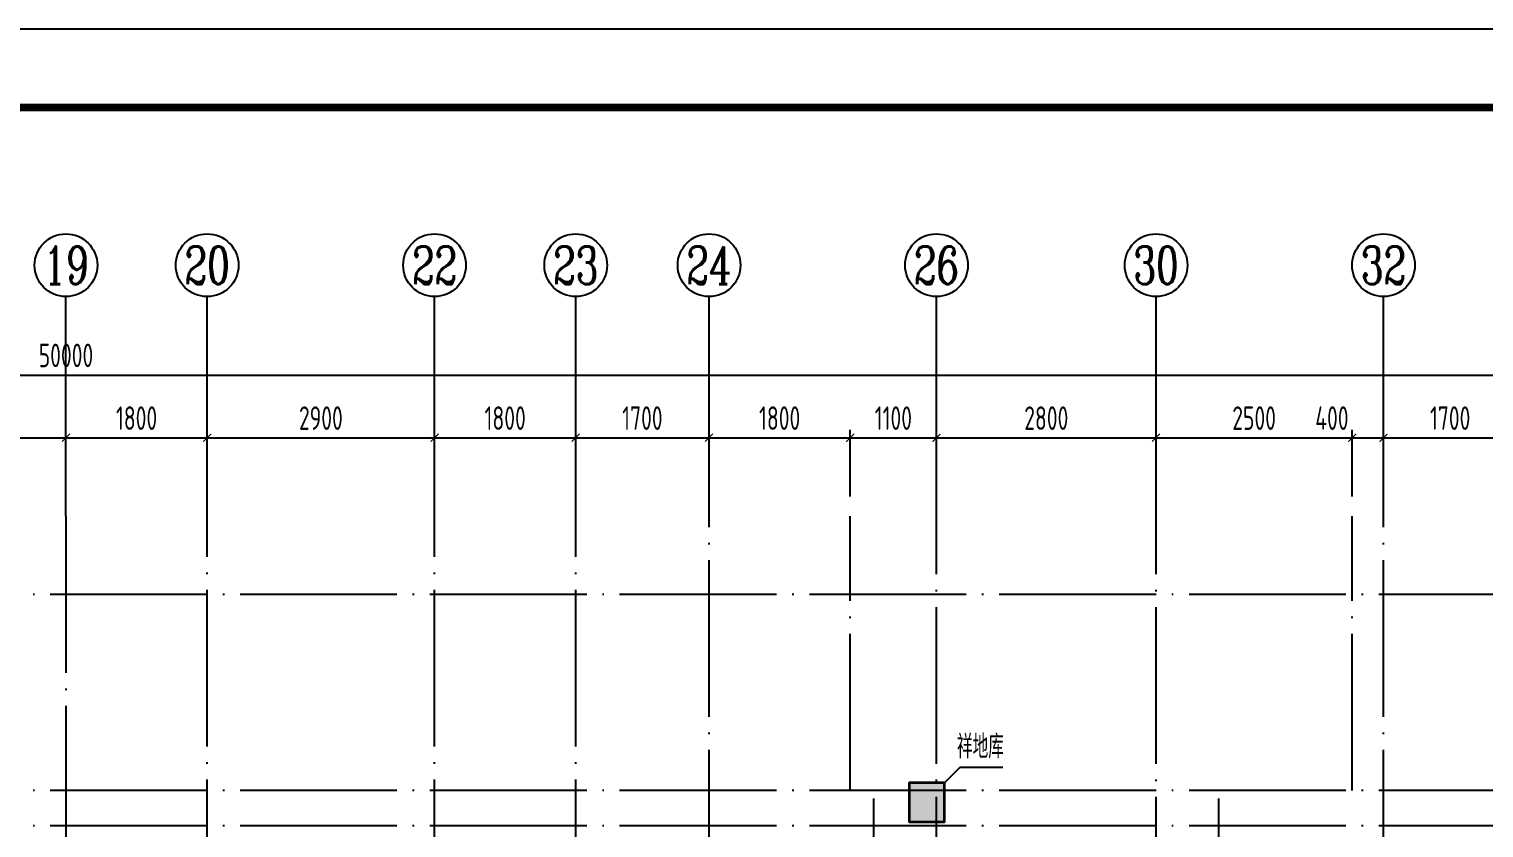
# Model space of a CAD drawing. Extents: x -812054 to 22247, y -644080 to 1003627.
# Drawn here: x -455726 to -437176, y -137658 to -127469 of the extents above; entities that cross this region are included whole.
import ezdxf
from ezdxf.enums import TextEntityAlignment as Align

# ---------------------------------------------------------------- set-up
doc = ezdxf.new("R2010")
doc.units = 0
doc.header["$LTSCALE"] = 1000
doc.linetypes.add('DOTE', pattern=[2.42, 2, -0.2, 0.02, -0.2])
doc.layers.get('0').update_dxf_attribs({"linetype": 'CONTINUOUS'})
doc.layers.get('DEFPOINTS').update_dxf_attribs({"linetype": 'CONTINUOUS'})
for name, color, linetype in [('-TK', 7, 'CONTINUOUS'), ('A-AXIS', 1, 'CONTINUOUS'), ('A-DOTE', 10, 'DOTE'), ('AXIS_NUM', 7, 'CONTINUOUS'), ('COLU_DE_TEXT', 7, 'CONTINUOUS'), ('LABEL', 1, 'CONTINUOUS'), ('S-X详图填充', 252, 'CONTINUOUS'), ('S-X详图实线', 4, 'CONTINUOUS'), ('S-Y一般标注', 3, 'CONTINUOUS'), ('S-Z柱实线', 6, 'CONTINUOUS')]:
    doc.layers.add(name, color=color, linetype=linetype)
doc.styles.add('TSSD_Axis', font='complex.shx', dxfattribs={"width": 0.7, "bigfont": 'hztxt.shx'})
doc.styles.add('TSSD_DIMENSION', font='Tssdeng.shx', dxfattribs={"width": 0.7, "bigfont": 'tssdchn.shx'})
doc.styles.add('TSSD_REIN', font='tssdeng.shx', dxfattribs={"width": 0.7, "height": 300, "bigfont": 'tssdchn.shx'})
doc.dimstyles.new('TSSD_100_100', dxfattribs={"dimtxt": 300, "dimasz": 100, "dimexe": 100, "dimexo": 250, "dimgap": 100, "dimtad": 1, "dimdec": 0, "dimzin": 0, "dimdsep": 46, "dimtxsty": 'TSSD_DIMENSION', "dimblk": 'ARCHTICK', "dimcen": 0, "dimdle": 100, "dimclrt": 7, "dimadec": 0, "dimazin": 0, "dimtfac": 1, "dimtdec": 0, "dimtix": 1, "dimtmove": 2, "dimatfit": 3, "dimldrblk": 'ARCHTICK', "dimfxl": 1, "dimtolj": 1, "dimtzin": 0, "dimarcsym": 0})

# ---------------------------------------------------------------- blocks, each defined once
blk = doc.blocks.new('A1')
blk.add_lwpolyline([(0, 59400), (0, 0), (84100, 0), (84100, 59400)], close=True)
at = {"const_width": 100}
blk.add_lwpolyline([(2500, 58400), (2500, 1000), (83100, 1000), (83100, 58400)], close=True, dxfattribs=at)
blk = doc.blocks.new('ts_axno')
at = {"color": 0, "linetype": 'ByBlock', "lineweight": -2}
blk.add_circle((0, 0), 0.5, dxfattribs=at)
at = {"color": 0, "linetype": 'ByBlock', "lineweight": -2, "style": 'TSSD_Axis', "width": 0.7}
blk.add_attdef('A', text='', height=0.6, dxfattribs=at).set_placement((0, 0), align=Align.MIDDLE_CENTER)
blk = doc.blocks.new('_ArchTick')
at = {"color": 0, "linetype": 'ByBlock', "const_width": 0.15}
blk.add_lwpolyline([(-0.5, -0.5), (0.5, 0.5)], dxfattribs=at)
blk = doc.blocks.new('*D349')
at = {"layer": 'DEFPOINTS', "color": 0, "transparency": 16777216}
for p in [(233139, 82604), (231339, 81604), (233139, 81604)]:
    blk.add_point(p, dxfattribs=at)
at = {"layer": 'S-Y一般标注', "color": 0, "lineweight": -2, "transparency": 16777216}
for p, q in [((231239, 82604), (233239, 82604)), ((231339, 81854), (231339, 82704)), ((233139, 81854), (233139, 82704))]:
    blk.add_line(p, q, dxfattribs=at)
at = {"layer": 'S-Y一般标注', "color": 0, "lineweight": -2, "transparency": 16777216, "xscale": 100, "yscale": 100, "zscale": 100, "rotation": 180}
blk.add_blockref('_ArchTick', (231339, 82604), dxfattribs=at)
at = {"layer": 'S-Y一般标注', "color": 0, "lineweight": -2, "transparency": 16777216, "xscale": 100, "yscale": 100, "zscale": 100}
blk.add_blockref('_ArchTick', (233139, 82604), dxfattribs=at)
at = {"layer": 'S-Y一般标注', "color": 7, "transparency": 16777216, "insert": (232239, 82854), "char_height": 300, "attachment_point": 5, "style": 'TSSD_DIMENSION'}
blk.add_mtext('\\A1;1800', dxfattribs=at)
blk = doc.blocks.new('*D350')
at = {"layer": 'DEFPOINTS', "color": 0, "transparency": 16777216}
for p in [(234939, 82604), (233139, 81604), (234939, 81604)]:
    blk.add_point(p, dxfattribs=at)
at = {"layer": 'S-Y一般标注', "color": 0, "lineweight": -2, "transparency": 16777216}
for p, q in [((233039, 82604), (235039, 82604)), ((233139, 81854), (233139, 82704)), ((234939, 81854), (234939, 82704))]:
    blk.add_line(p, q, dxfattribs=at)
at = {"layer": 'S-Y一般标注', "color": 0, "lineweight": -2, "transparency": 16777216, "xscale": 100, "yscale": 100, "zscale": 100, "rotation": 180}
blk.add_blockref('_ArchTick', (233139, 82604), dxfattribs=at)
at = {"layer": 'S-Y一般标注', "color": 0, "lineweight": -2, "transparency": 16777216, "xscale": 100, "yscale": 100, "zscale": 100}
blk.add_blockref('_ArchTick', (234939, 82604), dxfattribs=at)
at = {"layer": 'S-Y一般标注', "color": 7, "transparency": 16777216, "insert": (234039, 82854), "char_height": 300, "attachment_point": 5, "style": 'TSSD_DIMENSION'}
blk.add_mtext('\\A1;1800', dxfattribs=at)
blk = doc.blocks.new('*D351')
at = {"layer": 'DEFPOINTS', "color": 0, "transparency": 16777216}
for p in [(237839, 82604), (234939, 81604), (237839, 81604)]:
    blk.add_point(p, dxfattribs=at)
at = {"layer": 'S-Y一般标注', "color": 0, "lineweight": -2, "transparency": 16777216}
for p, q in [((234839, 82604), (237939, 82604)), ((234939, 81854), (234939, 82704)), ((237839, 81854), (237839, 82704))]:
    blk.add_line(p, q, dxfattribs=at)
at = {"layer": 'S-Y一般标注', "color": 0, "lineweight": -2, "transparency": 16777216, "xscale": 100, "yscale": 100, "zscale": 100, "rotation": 180}
blk.add_blockref('_ArchTick', (234939, 82604), dxfattribs=at)
at = {"layer": 'S-Y一般标注', "color": 0, "lineweight": -2, "transparency": 16777216, "xscale": 100, "yscale": 100, "zscale": 100}
blk.add_blockref('_ArchTick', (237839, 82604), dxfattribs=at)
at = {"layer": 'S-Y一般标注', "color": 7, "transparency": 16777216, "insert": (236389, 82854), "char_height": 300, "attachment_point": 5, "style": 'TSSD_DIMENSION'}
blk.add_mtext('\\A1;2900', dxfattribs=at)
blk = doc.blocks.new('*D352')
at = {"layer": 'DEFPOINTS', "color": 0, "transparency": 16777216}
for p in [(239639, 82604), (237839, 81604), (239639, 81604)]:
    blk.add_point(p, dxfattribs=at)
at = {"layer": 'S-Y一般标注', "color": 0, "lineweight": -2, "transparency": 16777216}
for p, q in [((237739, 82604), (239739, 82604)), ((237839, 81854), (237839, 82704)), ((239639, 81854), (239639, 82704))]:
    blk.add_line(p, q, dxfattribs=at)
at = {"layer": 'S-Y一般标注', "color": 0, "lineweight": -2, "transparency": 16777216, "xscale": 100, "yscale": 100, "zscale": 100, "rotation": 180}
blk.add_blockref('_ArchTick', (237839, 82604), dxfattribs=at)
at = {"layer": 'S-Y一般标注', "color": 0, "lineweight": -2, "transparency": 16777216, "xscale": 100, "yscale": 100, "zscale": 100}
blk.add_blockref('_ArchTick', (239639, 82604), dxfattribs=at)
at = {"layer": 'S-Y一般标注', "color": 7, "transparency": 16777216, "insert": (238739, 82854), "char_height": 300, "attachment_point": 5, "style": 'TSSD_DIMENSION'}
blk.add_mtext('\\A1;1800', dxfattribs=at)
blk = doc.blocks.new('*D353')
at = {"layer": 'DEFPOINTS', "color": 0, "transparency": 16777216}
for p in [(241339, 82604), (239639, 81604), (241339, 81604)]:
    blk.add_point(p, dxfattribs=at)
at = {"layer": 'S-Y一般标注', "color": 0, "lineweight": -2, "transparency": 16777216}
for p, q in [((239539, 82604), (241439, 82604)), ((239639, 81854), (239639, 82704)), ((241339, 81854), (241339, 82704))]:
    blk.add_line(p, q, dxfattribs=at)
at = {"layer": 'S-Y一般标注', "color": 0, "lineweight": -2, "transparency": 16777216, "xscale": 100, "yscale": 100, "zscale": 100, "rotation": 180}
blk.add_blockref('_ArchTick', (239639, 82604), dxfattribs=at)
at = {"layer": 'S-Y一般标注', "color": 0, "lineweight": -2, "transparency": 16777216, "xscale": 100, "yscale": 100, "zscale": 100}
blk.add_blockref('_ArchTick', (241339, 82604), dxfattribs=at)
at = {"layer": 'S-Y一般标注', "color": 7, "transparency": 16777216, "insert": (240489, 82854), "char_height": 300, "attachment_point": 5, "style": 'TSSD_DIMENSION'}
blk.add_mtext('\\A1;1700', dxfattribs=at)
blk = doc.blocks.new('*D354')
at = {"layer": 'DEFPOINTS', "color": 0, "transparency": 16777216}
for p in [(244239, 82604), (243139, 81604), (244239, 81604)]:
    blk.add_point(p, dxfattribs=at)
at = {"layer": 'S-Y一般标注', "color": 0, "lineweight": -2, "transparency": 16777216}
for p, q in [((243039, 82604), (244339, 82604)), ((243139, 81854), (243139, 82704)), ((244239, 81854), (244239, 82704))]:
    blk.add_line(p, q, dxfattribs=at)
at = {"layer": 'S-Y一般标注', "color": 0, "lineweight": -2, "transparency": 16777216, "xscale": 100, "yscale": 100, "zscale": 100, "rotation": 180}
blk.add_blockref('_ArchTick', (243139, 82604), dxfattribs=at)
at = {"layer": 'S-Y一般标注', "color": 0, "lineweight": -2, "transparency": 16777216, "xscale": 100, "yscale": 100, "zscale": 100}
blk.add_blockref('_ArchTick', (244239, 82604), dxfattribs=at)
at = {"layer": 'S-Y一般标注', "color": 7, "transparency": 16777216, "insert": (243689, 82854), "char_height": 300, "attachment_point": 5, "style": 'TSSD_DIMENSION'}
blk.add_mtext('\\A1;1100', dxfattribs=at)
blk = doc.blocks.new('*D355')
at = {"layer": 'DEFPOINTS', "color": 0, "transparency": 16777216}
for p in [(247039, 82604), (244239, 81604), (247039, 81604)]:
    blk.add_point(p, dxfattribs=at)
at = {"layer": 'S-Y一般标注', "color": 0, "lineweight": -2, "transparency": 16777216}
for p, q in [((244139, 82604), (247139, 82604)), ((244239, 81854), (244239, 82704)), ((247039, 81854), (247039, 82704))]:
    blk.add_line(p, q, dxfattribs=at)
at = {"layer": 'S-Y一般标注', "color": 0, "lineweight": -2, "transparency": 16777216, "xscale": 100, "yscale": 100, "zscale": 100, "rotation": 180}
blk.add_blockref('_ArchTick', (244239, 82604), dxfattribs=at)
at = {"layer": 'S-Y一般标注', "color": 0, "lineweight": -2, "transparency": 16777216, "xscale": 100, "yscale": 100, "zscale": 100}
blk.add_blockref('_ArchTick', (247039, 82604), dxfattribs=at)
at = {"layer": 'S-Y一般标注', "color": 7, "transparency": 16777216, "insert": (245639, 82854), "char_height": 300, "attachment_point": 5, "style": 'TSSD_DIMENSION'}
blk.add_mtext('\\A1;2800', dxfattribs=at)
blk = doc.blocks.new('*D356')
at = {"layer": 'DEFPOINTS', "color": 0, "transparency": 16777216}
for p in [(249939, 82604), (249539, 81604), (249939, 81604)]:
    blk.add_point(p, dxfattribs=at)
at = {"layer": 'S-Y一般标注', "color": 0, "lineweight": -2, "transparency": 16777216}
for p, q in [((249439, 82604), (250039, 82604)), ((249539, 81854), (249539, 82704)), ((249939, 81854), (249939, 82704))]:
    blk.add_line(p, q, dxfattribs=at)
at = {"layer": 'S-Y一般标注', "color": 0, "lineweight": -2, "transparency": 16777216, "xscale": 100, "yscale": 100, "zscale": 100, "rotation": 180}
blk.add_blockref('_ArchTick', (249539, 82604), dxfattribs=at)
at = {"layer": 'S-Y一般标注', "color": 0, "lineweight": -2, "transparency": 16777216, "xscale": 100, "yscale": 100, "zscale": 100}
blk.add_blockref('_ArchTick', (249939, 82604), dxfattribs=at)
at = {"layer": 'S-Y一般标注', "color": 7, "transparency": 16777216, "insert": (249281, 82854), "char_height": 300, "attachment_point": 5, "style": 'TSSD_DIMENSION'}
blk.add_mtext('\\A1;400', dxfattribs=at)
blk = doc.blocks.new('*D357')
at = {"layer": 'DEFPOINTS', "color": 0, "transparency": 16777216}
for p in [(251639, 82604), (249939, 81604), (251639, 81604)]:
    blk.add_point(p, dxfattribs=at)
at = {"layer": 'S-Y一般标注', "color": 0, "lineweight": -2, "transparency": 16777216}
for p, q in [((249839, 82604), (251739, 82604)), ((249939, 81854), (249939, 82704)), ((251639, 81854), (251639, 82704))]:
    blk.add_line(p, q, dxfattribs=at)
at = {"layer": 'S-Y一般标注', "color": 0, "lineweight": -2, "transparency": 16777216, "xscale": 100, "yscale": 100, "zscale": 100, "rotation": 180}
blk.add_blockref('_ArchTick', (249939, 82604), dxfattribs=at)
at = {"layer": 'S-Y一般标注', "color": 0, "lineweight": -2, "transparency": 16777216, "xscale": 100, "yscale": 100, "zscale": 100}
blk.add_blockref('_ArchTick', (251639, 82604), dxfattribs=at)
at = {"layer": 'S-Y一般标注', "color": 7, "transparency": 16777216, "insert": (250789, 82854), "char_height": 300, "attachment_point": 5, "style": 'TSSD_DIMENSION'}
blk.add_mtext('\\A1;1700', dxfattribs=at)
blk = doc.blocks.new('*D361')
at = {"layer": 'DEFPOINTS', "color": 0, "transparency": 16777216}
for p in [(258139, 83404), (208139, 81604), (258139, 81604)]:
    blk.add_point(p, dxfattribs=at)
at = {"layer": 'S-Y一般标注', "color": 0, "lineweight": -2, "transparency": 16777216}
for p, q in [((208139, 81854), (208139, 83504)), ((258139, 81854), (258139, 83504)), ((208039, 83404), (258239, 83404))]:
    blk.add_line(p, q, dxfattribs=at)
at = {"layer": 'S-Y一般标注', "color": 0, "lineweight": -2, "transparency": 16777216, "xscale": 100, "yscale": 100, "zscale": 100, "rotation": 180}
blk.add_blockref('_ArchTick', (208139, 83404), dxfattribs=at)
at = {"layer": 'S-Y一般标注', "color": 0, "lineweight": -2, "transparency": 16777216, "xscale": 100, "yscale": 100, "zscale": 100}
blk.add_blockref('_ArchTick', (258139, 83404), dxfattribs=at)
at = {"layer": 'S-Y一般标注', "color": 7, "transparency": 16777216, "insert": (233139, 83654), "char_height": 300, "attachment_point": 5, "style": 'TSSD_DIMENSION'}
blk.add_mtext('\\A1;50000', dxfattribs=at)
blk = doc.blocks.new('*D376')
at = {"layer": 'DEFPOINTS', "color": 0, "transparency": 16777216}
for p in [(243139, 82604), (241339, 81604), (243139, 81604)]:
    blk.add_point(p, dxfattribs=at)
at = {"layer": 'S-Y一般标注', "color": 0, "lineweight": -2, "transparency": 16777216}
for p, q in [((241239, 82604), (243239, 82604)), ((241339, 81854), (241339, 82704)), ((243139, 81854), (243139, 82704))]:
    blk.add_line(p, q, dxfattribs=at)
at = {"layer": 'S-Y一般标注', "color": 0, "lineweight": -2, "transparency": 16777216, "xscale": 100, "yscale": 100, "zscale": 100, "rotation": 180}
blk.add_blockref('_ArchTick', (241339, 82604), dxfattribs=at)
at = {"layer": 'S-Y一般标注', "color": 0, "lineweight": -2, "transparency": 16777216, "xscale": 100, "yscale": 100, "zscale": 100}
blk.add_blockref('_ArchTick', (243139, 82604), dxfattribs=at)
at = {"layer": 'S-Y一般标注', "color": 7, "transparency": 16777216, "insert": (242239, 82854), "char_height": 300, "attachment_point": 5, "style": 'TSSD_DIMENSION'}
blk.add_mtext('\\A1;1800', dxfattribs=at)
blk = doc.blocks.new('*D377')
at = {"layer": 'DEFPOINTS', "color": 0, "transparency": 16777216}
for p in [(249539, 82604), (247039, 81604), (249539, 81604)]:
    blk.add_point(p, dxfattribs=at)
at = {"layer": 'S-Y一般标注', "color": 0, "lineweight": -2, "transparency": 16777216}
for p, q in [((246939, 82604), (249639, 82604)), ((247039, 81854), (247039, 82704)), ((249539, 81854), (249539, 82704))]:
    blk.add_line(p, q, dxfattribs=at)
at = {"layer": 'S-Y一般标注', "color": 0, "lineweight": -2, "transparency": 16777216, "xscale": 100, "yscale": 100, "zscale": 100, "rotation": 180}
blk.add_blockref('_ArchTick', (247039, 82604), dxfattribs=at)
at = {"layer": 'S-Y一般标注', "color": 0, "lineweight": -2, "transparency": 16777216, "xscale": 100, "yscale": 100, "zscale": 100}
blk.add_blockref('_ArchTick', (249539, 82604), dxfattribs=at)
at = {"layer": 'S-Y一般标注', "color": 7, "transparency": 16777216, "insert": (248289, 82854), "char_height": 300, "attachment_point": 5, "style": 'TSSD_DIMENSION'}
blk.add_mtext('\\A1;2500', dxfattribs=at)
blk = doc.blocks.new('20210812.03353967')
at = {"layer": 'A-AXIS'}
for p, q in [((-189570.9, -43152.1), (-189570.9, -40352.1)), ((-187770.9, -43152.1), (-187770.9, -40352.1)), ((-184870.9, -43152.1), (-184870.9, -40352.1)), ((-183070.9, -43152.1), (-183070.9, -40352.1)), ((-181370.9, -43152.1), (-181370.9, -40352.1)), ((-178470.9, -43152.1), (-178470.9, -40352.1)), ((-175670.9, -43152.1), (-175670.9, -40352.1)), ((-172770.9, -43152.1), (-172770.9, -40352.1))]:
    blk.add_line(p, q, dxfattribs=at)
at = {"layer": 'A-DOTE'}
for p, q in [((-189570.9, -43152.1), (-189570.9, -60652.1)), ((-187770.9, -53352.1), (-187770.9, -43152.1)), ((-184870.9, -53352.1), (-184870.9, -43152.1)), ((-183070.9, -53352.1), (-183070.9, -43152.1)), ((-181370.9, -50552.1), (-181370.9, -43152.1)), ((-179570.9, -46652.1), (-179570.9, -43152.1)), ((-178470.9, -51151.8), (-178470.9, -43152.1)), ((-175670.9, -51151.8), (-175670.9, -43152.1)), ((-173170.9, -46652.1), (-173170.9, -43152.1)), ((-172770.9, -50552.1), (-172770.9, -43152.1)), ((-163570.9, -44152.1), (-216570.9, -44152.1)), ((-163570.9, -46652.1), (-216570.9, -46652.1)), ((-179270.9, -48752.1), (-179270.9, -46652.1)), ((-174870.9, -48752.1), (-174870.9, -46652.1)), ((-163570.9, -47102.1), (-216570.9, -47102.1))]:
    blk.add_line(p, q, dxfattribs=at)
at = {"layer": 'A-AXIS'}
ref = blk.add_blockref('ts_axno', (-189570.9, -39952.1), dxfattribs=dict(at, xscale=800, yscale=800, zscale=800))
ref.add_attrib('12', '19', dxfattribs={"layer": 'AXIS_NUM', "height": 480, "style": 'TSSD_Axis', "width": 0.7}).set_placement((-189570.9, -39952.1), align=Align.MIDDLE_CENTER)
ref = blk.add_blockref('ts_axno', (-187770.9, -39952.1), dxfattribs=dict(at, xscale=800, yscale=800, zscale=800))
ref.add_attrib('13', '20', dxfattribs={"layer": 'AXIS_NUM', "height": 480, "style": 'TSSD_Axis', "width": 0.7}).set_placement((-187770.9, -39952.1), align=Align.MIDDLE_CENTER)
ref = blk.add_blockref('ts_axno', (-184870.9, -39952.1), dxfattribs=dict(at, xscale=800, yscale=800, zscale=800))
ref.add_attrib('14', '22', dxfattribs={"layer": 'AXIS_NUM', "height": 480, "style": 'TSSD_Axis', "width": 0.7}).set_placement((-184870.9, -39952.1), align=Align.MIDDLE_CENTER)
ref = blk.add_blockref('ts_axno', (-183070.9, -39952.1), dxfattribs=dict(at, xscale=800, yscale=800, zscale=800))
ref.add_attrib('15', '23', dxfattribs={"layer": 'AXIS_NUM', "height": 480, "style": 'TSSD_Axis', "width": 0.7}).set_placement((-183070.9, -39952.1), align=Align.MIDDLE_CENTER)
ref = blk.add_blockref('ts_axno', (-181370.9, -39952.1), dxfattribs=dict(at, xscale=800, yscale=800, zscale=800))
ref.add_attrib('16', '24', dxfattribs={"layer": 'AXIS_NUM', "height": 480, "style": 'TSSD_Axis', "width": 0.7}).set_placement((-181370.9, -39952.1), align=Align.MIDDLE_CENTER)
ref = blk.add_blockref('ts_axno', (-178470.9, -39952.1), dxfattribs=dict(at, xscale=800, yscale=800, zscale=800))
ref.add_attrib('17', '26', dxfattribs={"layer": 'AXIS_NUM', "height": 480, "style": 'TSSD_Axis', "width": 0.7}).set_placement((-178470.9, -39952.1), align=Align.MIDDLE_CENTER)
ref = blk.add_blockref('ts_axno', (-175670.9, -39952.1), dxfattribs=dict(at, xscale=800, yscale=800, zscale=800))
ref.add_attrib('18', '30', dxfattribs={"layer": 'AXIS_NUM', "height": 480, "style": 'TSSD_Axis', "width": 0.7}).set_placement((-175670.9, -39952.1), align=Align.MIDDLE_CENTER)
ref = blk.add_blockref('ts_axno', (-172770.9, -39952.1), dxfattribs=dict(at, xscale=800, yscale=800, zscale=800))
ref.add_attrib('19', '32', dxfattribs={"layer": 'AXIS_NUM', "height": 480, "style": 'TSSD_Axis', "width": 0.7}).set_placement((-172770.9, -39952.1), align=Align.MIDDLE_CENTER)
at = {"layer": 'S-Y一般标注'}
for base, p1, p2, picture, middle in [((-164570.9, -41352.1), (-214570.9, -43152.1), (-164570.9, -43152.1), '*D361', (-189570.9, -41102.1)), ((-189570.9, -42152.1), (-191370.9, -43152.1), (-189570.9, -43152.1), '*D349', (-190470.9, -41902.1)), ((-187770.9, -42152.1), (-189570.9, -43152.1), (-187770.9, -43152.1), '*D350', (-188670.9, -41902.1)), ((-184870.9, -42152.1), (-187770.9, -43152.1), (-184870.9, -43152.1), '*D351', (-186320.9, -41902.1)), ((-183070.9, -42152.1), (-184870.9, -43152.1), (-183070.9, -43152.1), '*D352', (-183970.9, -41902.1)), ((-181370.9, -42152.1), (-183070.9, -43152.1), (-181370.9, -43152.1), '*D353', (-182220.9, -41902.1)), ((-179570.9, -42152.1), (-181370.9, -43152.1), (-179570.9, -43152.1), '*D376', (-180470.9, -41902.1)), ((-178470.9, -42152.1), (-179570.9, -43152.1), (-178470.9, -43152.1), '*D354', (-179020.9, -41902.1)), ((-175670.9, -42152.1), (-178470.9, -43152.1), (-175670.9, -43152.1), '*D355', (-177070.9, -41902.1)), ((-173170.9, -42152.1), (-175670.9, -43152.1), (-173170.9, -43152.1), '*D377', (-174420.9, -41902.1)), ((-171070.9, -42152.1), (-172770.9, -43152.1), (-171070.9, -43152.1), '*D357', (-171920.9, -41902.1))]:
    dim = blk.add_linear_dim(base=base, p1=p1, p2=p2, dimstyle='TSSD_100_100', dxfattribs=at)
    dim.commit()
    dim.dimension.update_dxf_attribs({"geometry": picture, "text_midpoint": middle, "insert": (-422709.7, -124756.3)})
dim = blk.add_linear_dim(base=(-172770.9, -42152.1), p1=(-173170.9, -43152.1), p2=(-172770.9, -43152.1), dimstyle='TSSD_100_100', dxfattribs=at)
dim.commit()
dim.dimension.update_dxf_attribs({"geometry": '*D356', "text_midpoint": (-173429, -41902.1), "dimtype": 128, "insert": (-422709.7, -124756.3)})

msp = doc.modelspace()

# ---------------------------------------------------------------- hatches: boundary and pattern name
at = {"layer": 'S-X详图填充'}
h = msp.add_hatch(color=256, dxfattribs=at)
h.dxf.hatch_style = 1
h.paths.add_polyline_path([(-444055.35, -137080.91), (-444505.35, -137080.91), (-444505.35, -137580.91), (-444055.35, -137580.91)])

# ---------------------------------------------------------------- linework, layer by layer
at = {"layer": 'LABEL'}
msp.add_lwpolyline([(-444055.35, -137080.91), (-443855.35, -136880.91), (-443309.31, -136880.91)], dxfattribs=at)
at = {"layer": 'S-X详图实线'}
msp.add_lwpolyline([(-444055.35, -137080.91), (-444505.35, -137080.91), (-444505.35, -137580.91), (-444055.35, -137580.91), (-444055.35, -137080.91)], close=True, dxfattribs=at)
at = {"layer": 'S-Z柱实线', "lineweight": 35}
msp.add_lwpolyline([(-444055.35, -137080.91), (-444505.35, -137080.91), (-444505.35, -137580.91), (-444055.35, -137580.91)], close=True, dxfattribs=at)

# ---------------------------------------------------------------- block references
at = {"layer": '-TK'}
msp.add_blockref('A1', (-495656.77, -186869.25), dxfattribs=at)
at = {"layer": 'A-DOTE'}
msp.add_blockref('20210812.03353967', (-265685.13, -90528.95), dxfattribs=at)

# ---------------------------------------------------------------- texts
at = {"layer": 'COLU_DE_TEXT', "style": 'TSSD_REIN', "width": 0.7}
msp.add_text('祥地库', height=300, dxfattribs=at).set_placement((-443895.14, -136860.91), align=Align.BOTTOM_LEFT)

doc.saveas('drawing.dxf')
